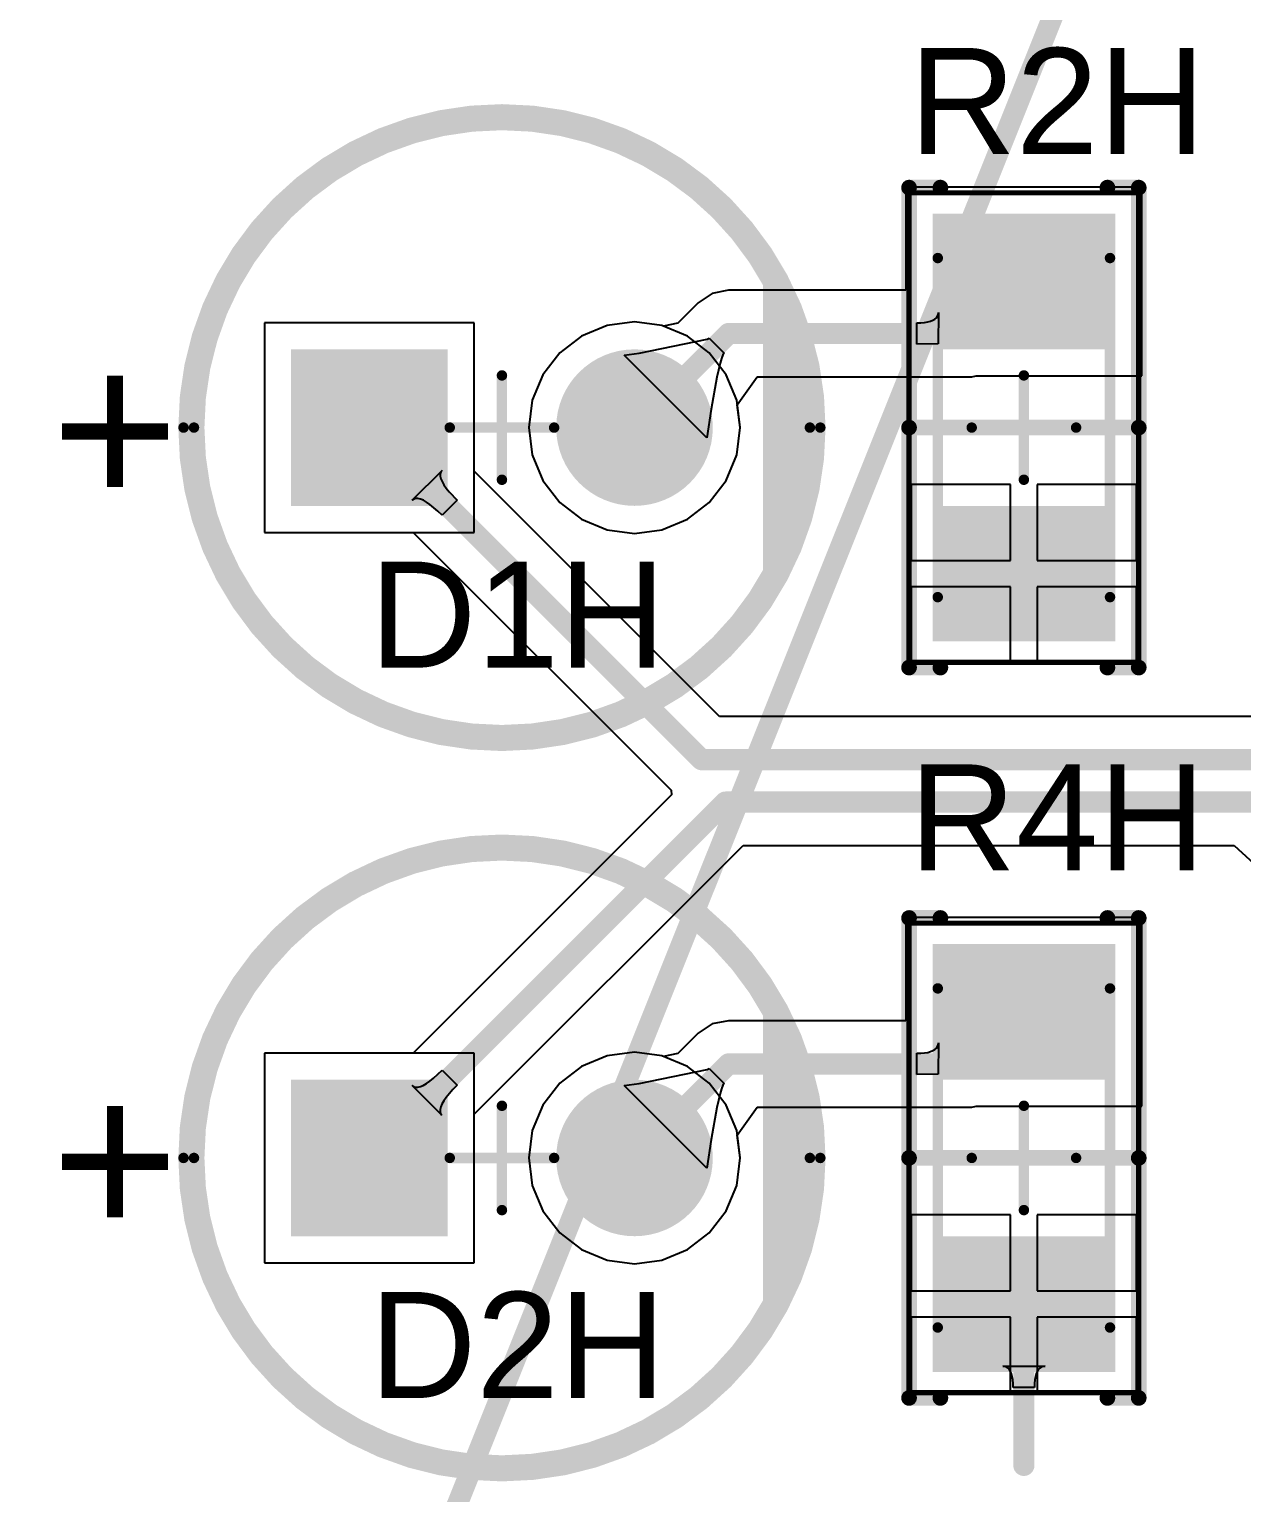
# Model space of a CAD drawing. Header units: inches. Extents: x -0.14 to 3.29, y -0.08 to 7.88.
# Drawn here: x 1.889 to 2.346, y 5.13 to 5.682 of the extents above; entities that cross this region are included whole.
import ezdxf

# ---------------------------------------------------------------- set-up
doc = ezdxf.new("R2010")
doc.units = ezdxf.units.IN
doc.header["$MEASUREMENT"] = 0
for name, color, linetype in [('Bottom Layer', 5, 'Continuous'), ('Bottom Solder', 6, 'Continuous'), ('Multi-Layer', 9, 'Continuous'), ('Pad Holes', 156, 'Continuous'), ('PCBD Notes', 76, 'Continuous'), ('Top 3D Body', 56, 'Continuous'), ('Top Courtyard', 56, 'Continuous'), ('Top Layer', 1, 'Continuous'), ('Top Overlay', 2, 'Continuous'), ('Top Paste', 8, 'Continuous'), ('Top Solder', 216, 'Continuous')]:
    doc.layers.add(name, color=color, linetype=linetype)
doc.styles.add('Arial', font='', dxfattribs={"height": 0.2})
doc.styles.get('Arial').set_extended_font_data('Arial')

# ---------------------------------------------------------------- blocks, each defined once
blk = doc.blocks.new('RES_1206_3216_349')
at = {"layer": 'Top Layer'}
for points in [[(-0.07874, -0.03248), (-0.07874, 0.03248), (-0.0315, 0.03248), (-0.0315, -0.03248)], [(0.0315, -0.03248), (0.0315, 0.03248), (0.07874, 0.03248), (0.07874, -0.03248)]]:
    blk.add_hatch(color=1, dxfattribs=at).paths.add_polyline_path(points)
at = {"layer": 'Top Paste'}
for points in [[(-0.07874, -0.03248), (-0.07874, 0.03248), (-0.0315, 0.03248), (-0.0315, -0.03248)], [(0.0315, -0.03248), (0.0315, 0.03248), (0.07874, 0.03248), (0.07874, -0.03248)]]:
    blk.add_hatch(color=8, dxfattribs=at).paths.add_polyline_path(points)
at = {"layer": 'Top Solder'}
for points in [[(-0.08071, -0.03445), (-0.08071, 0.03445), (-0.02953, 0.03445), (-0.02953, -0.03445)], [(0.02953, -0.03445), (0.02953, 0.03445), (0.08071, 0.03445), (0.08071, -0.03445)]]:
    blk.add_hatch(color=216, dxfattribs=at).paths.add_polyline_path(points)
at = {"layer": 'Top 3D Body'}
for points in [[(0.06398, 0.03248, 0.00394, 0.00394, 0), (-0.06398, 0.03248, 0.00394, 0.00394, 0)], [(-0.06398, -0.03248, 0.00394, 0.00394, 0), (-0.06398, 0.03248, 0.00394, 0.00394, 0)], [(0.06398, -0.03248, 0.00394, 0.00394, 0), (0.06398, 0.03248, 0.00394, 0.00394, 0)], [(0.06398, -0.03248, 0.00394, 0.00394, 0), (-0.06398, -0.03248, 0.00394, 0.00394, 0)]]:
    blk.add_lwpolyline(points, format="xyseb", dxfattribs=at)
for points in [[(-0.06496, 0.03248, 0.00197, 0.00197, 1), (-0.06299, 0.03248, 0.00197, 0.00197, 1)], [(-0.06496, 0.03248, 0.00197, 0.00197, 1), (-0.06299, 0.03248, 0.00197, 0.00197, 1)], [(0.06299, 0.03248, 0.00197, 0.00197, 1), (0.06496, 0.03248, 0.00197, 0.00197, 1)], [(0.06299, 0.03248, 0.00197, 0.00197, 1), (0.06496, 0.03248, 0.00197, 0.00197, 1)], [(-0.06496, -0.03248, 0.00197, 0.00197, 1), (-0.06299, -0.03248, 0.00197, 0.00197, 1)], [(-0.06496, -0.03248, 0.00197, 0.00197, 1), (-0.06299, -0.03248, 0.00197, 0.00197, 1)], [(0.06299, -0.03248, 0.00197, 0.00197, 1), (0.06496, -0.03248, 0.00197, 0.00197, 1)], [(0.06299, -0.03248, 0.00197, 0.00197, 1), (0.06496, -0.03248, 0.00197, 0.00197, 1)]]:
    blk.add_lwpolyline(points, format="xyseb", close=True, dxfattribs=at)
at = {"layer": 'Top Courtyard'}
for points in [[(0.08858, 0.04331, 0.00197, 0.00197, 0), (-0.08858, 0.04331, 0.00197, 0.00197, 0)], [(-0.08858, -0.04331, 0.00197, 0.00197, 0), (-0.08858, 0.04331, 0.00197, 0.00197, 0)], [(0.08858, -0.04331, 0.00197, 0.00197, 0), (0.08858, 0.04331, 0.00197, 0.00197, 0)], [(0, -0.01968, 0.00394, 0.00394, 0), (0, 0.01969, 0.00394, 0.00394, 0)], [(0.01969, 0, 0.00394, 0.00394, 0), (-0.01968, 0, 0.00394, 0.00394, 0)], [(0.08858, -0.04331, 0.00197, 0.00197, 0), (-0.08858, -0.04331, 0.00197, 0.00197, 0)]]:
    blk.add_lwpolyline(points, format="xyseb", dxfattribs=at)
for points in [[(-0.08907, 0.04331, 0.000984, 0.000984, 1), (-0.08809, 0.04331, 0.000984, 0.000984, 1)], [(-0.08907, 0.04331, 0.000984, 0.000984, 1), (-0.08809, 0.04331, 0.000984, 0.000984, 1)], [(0.08809, 0.04331, 0.000984, 0.000984, 1), (0.08908, 0.04331, 0.000984, 0.000984, 1)], [(0.08809, 0.04331, 0.000984, 0.000984, 1), (0.08908, 0.04331, 0.000984, 0.000984, 1)], [(-0.00098, 0.01969, 0.00197, 0.00197, 1), (0.00098, 0.01969, 0.00197, 0.00197, 1)], [(-0.02067, 0, 0.00197, 0.00197, 1), (-0.0187, 0, 0.00197, 0.00197, 1)], [(0.0187, 0, 0.00197, 0.00197, 1), (0.02067, 0, 0.00197, 0.00197, 1)], [(-0.00098, -0.01968, 0.00197, 0.00197, 1), (0.00098, -0.01968, 0.00197, 0.00197, 1)], [(-0.08907, -0.04331, 0.000984, 0.000984, 1), (-0.08809, -0.04331, 0.000984, 0.000984, 1)], [(-0.08907, -0.04331, 0.000984, 0.000984, 1), (-0.08809, -0.04331, 0.000984, 0.000984, 1)], [(0.08809, -0.04331, 0.000984, 0.000984, 1), (0.08908, -0.04331, 0.000984, 0.000984, 1)], [(0.08809, -0.04331, 0.000984, 0.000984, 1), (0.08908, -0.04331, 0.000984, 0.000984, 1)]]:
    blk.add_lwpolyline(points, format="xyseb", close=True, dxfattribs=at)
at = {"layer": 'Top Overlay'}
for points in [[(0.09055, 0.04331, 0.00591, 0.00591, 0), (-0.09055, 0.04331, 0.00591, 0.00591, 0)], [(-0.09055, 0.0315, 0.00591, 0.00591, 0), (-0.09055, 0.04331, 0.00591, 0.00591, 0)], [(0, -0.04331, 0.00591, 0.00591, 0), (0, 0.04331, 0.00591, 0.00591, 0)], [(0.09055, 0.0315, 0.00591, 0.00591, 0), (0.09055, 0.04331, 0.00591, 0.00591, 0)], [(-0.09055, -0.04331, 0.00591, 0.00591, 0), (-0.09055, -0.03149, 0.00591, 0.00591, 0)], [(0.09055, -0.04331, 0.00591, 0.00591, 0), (0.09055, -0.03149, 0.00591, 0.00591, 0)], [(0.09055, -0.04331, 0.00591, 0.00591, 0), (-0.09055, -0.04331, 0.00591, 0.00591, 0)]]:
    blk.add_lwpolyline(points, format="xyseb", dxfattribs=at)
for points in [[(-0.09203, 0.04331, 0.00295, 0.00295, 1), (-0.08907, 0.04331, 0.00295, 0.00295, 1)], [(-0.09203, 0.04331, 0.00295, 0.00295, 1), (-0.08907, 0.04331, 0.00295, 0.00295, 1)], [(-0.00148, 0.04331, 0.00295, 0.00295, 1), (0.00148, 0.04331, 0.00295, 0.00295, 1)], [(0.08908, 0.04331, 0.00295, 0.00295, 1), (0.09203, 0.04331, 0.00295, 0.00295, 1)], [(0.08908, 0.04331, 0.00295, 0.00295, 1), (0.09203, 0.04331, 0.00295, 0.00295, 1)], [(-0.09203, 0.0315, 0.00295, 0.00295, 1), (-0.08907, 0.0315, 0.00295, 0.00295, 1)], [(0.08908, 0.0315, 0.00295, 0.00295, 1), (0.09203, 0.0315, 0.00295, 0.00295, 1)], [(-0.09203, -0.03149, 0.00295, 0.00295, 1), (-0.08907, -0.03149, 0.00295, 0.00295, 1)], [(0.08908, -0.03149, 0.00295, 0.00295, 1), (0.09203, -0.03149, 0.00295, 0.00295, 1)], [(-0.09203, -0.04331, 0.00295, 0.00295, 1), (-0.08907, -0.04331, 0.00295, 0.00295, 1)], [(-0.09203, -0.04331, 0.00295, 0.00295, 1), (-0.08907, -0.04331, 0.00295, 0.00295, 1)], [(-0.00148, -0.04331, 0.00295, 0.00295, 1), (0.00148, -0.04331, 0.00295, 0.00295, 1)], [(0.08908, -0.04331, 0.00295, 0.00295, 1), (0.09203, -0.04331, 0.00295, 0.00295, 1)], [(0.08908, -0.04331, 0.00295, 0.00295, 1), (0.09203, -0.04331, 0.00295, 0.00295, 1)]]:
    blk.add_lwpolyline(points, format="xyseb", close=True, dxfattribs=at)
blk = doc.blocks.new('RES_1206_3216_369')
at = {"layer": 'Top Layer'}
for points in [[(-0.07874, -0.03248), (-0.07874, 0.03248), (-0.0315, 0.03248), (-0.0315, -0.03248)], [(0.0315, -0.03248), (0.0315, 0.03248), (0.07874, 0.03248), (0.07874, -0.03248)]]:
    blk.add_hatch(color=1, dxfattribs=at).paths.add_polyline_path(points)
at = {"layer": 'Top Paste'}
for points in [[(-0.07874, -0.03248), (-0.07874, 0.03248), (-0.0315, 0.03248), (-0.0315, -0.03248)], [(0.0315, -0.03248), (0.0315, 0.03248), (0.07874, 0.03248), (0.07874, -0.03248)]]:
    blk.add_hatch(color=8, dxfattribs=at).paths.add_polyline_path(points)
at = {"layer": 'Top Solder'}
for points in [[(-0.08071, -0.03445), (-0.08071, 0.03445), (-0.02953, 0.03445), (-0.02953, -0.03445)], [(0.02953, -0.03445), (0.02953, 0.03445), (0.08071, 0.03445), (0.08071, -0.03445)]]:
    blk.add_hatch(color=216, dxfattribs=at).paths.add_polyline_path(points)
at = {"layer": 'Top 3D Body'}
for points in [[(0.06398, 0.03248, 0.00394, 0.00394, 0), (-0.06398, 0.03248, 0.00394, 0.00394, 0)], [(-0.06398, -0.03248, 0.00394, 0.00394, 0), (-0.06398, 0.03248, 0.00394, 0.00394, 0)], [(0.06398, -0.03248, 0.00394, 0.00394, 0), (0.06398, 0.03248, 0.00394, 0.00394, 0)], [(0.06398, -0.03248, 0.00394, 0.00394, 0), (-0.06398, -0.03248, 0.00394, 0.00394, 0)]]:
    blk.add_lwpolyline(points, format="xyseb", dxfattribs=at)
for points in [[(-0.06496, 0.03248, 0.00197, 0.00197, 1), (-0.06299, 0.03248, 0.00197, 0.00197, 1)], [(-0.06496, 0.03248, 0.00197, 0.00197, 1), (-0.06299, 0.03248, 0.00197, 0.00197, 1)], [(0.06299, 0.03248, 0.00197, 0.00197, 1), (0.06496, 0.03248, 0.00197, 0.00197, 1)], [(0.06299, 0.03248, 0.00197, 0.00197, 1), (0.06496, 0.03248, 0.00197, 0.00197, 1)], [(-0.06496, -0.03248, 0.00197, 0.00197, 1), (-0.06299, -0.03248, 0.00197, 0.00197, 1)], [(-0.06496, -0.03248, 0.00197, 0.00197, 1), (-0.06299, -0.03248, 0.00197, 0.00197, 1)], [(0.06299, -0.03248, 0.00197, 0.00197, 1), (0.06496, -0.03248, 0.00197, 0.00197, 1)], [(0.06299, -0.03248, 0.00197, 0.00197, 1), (0.06496, -0.03248, 0.00197, 0.00197, 1)]]:
    blk.add_lwpolyline(points, format="xyseb", close=True, dxfattribs=at)
at = {"layer": 'Top Courtyard'}
for points in [[(0.08858, 0.04331, 0.00197, 0.00197, 0), (-0.08858, 0.04331, 0.00197, 0.00197, 0)], [(-0.08858, -0.04331, 0.00197, 0.00197, 0), (-0.08858, 0.04331, 0.00197, 0.00197, 0)], [(0.08858, -0.04331, 0.00197, 0.00197, 0), (0.08858, 0.04331, 0.00197, 0.00197, 0)], [(0, -0.01968, 0.00394, 0.00394, 0), (0, 0.01969, 0.00394, 0.00394, 0)], [(0.01969, 0, 0.00394, 0.00394, 0), (-0.01968, 0, 0.00394, 0.00394, 0)], [(0.08858, -0.04331, 0.00197, 0.00197, 0), (-0.08858, -0.04331, 0.00197, 0.00197, 0)]]:
    blk.add_lwpolyline(points, format="xyseb", dxfattribs=at)
for points in [[(-0.08907, 0.04331, 0.000984, 0.000984, 1), (-0.08809, 0.04331, 0.000984, 0.000984, 1)], [(-0.08907, 0.04331, 0.000984, 0.000984, 1), (-0.08809, 0.04331, 0.000984, 0.000984, 1)], [(0.08809, 0.04331, 0.000984, 0.000984, 1), (0.08907, 0.04331, 0.000984, 0.000984, 1)], [(0.08809, 0.04331, 0.000984, 0.000984, 1), (0.08907, 0.04331, 0.000984, 0.000984, 1)], [(-0.00098, 0.01969, 0.00197, 0.00197, 1), (0.00098, 0.01969, 0.00197, 0.00197, 1)], [(-0.02067, 0, 0.00197, 0.00197, 1), (-0.0187, 0, 0.00197, 0.00197, 1)], [(0.0187, 0, 0.00197, 0.00197, 1), (0.02067, 0, 0.00197, 0.00197, 1)], [(-0.00098, -0.01968, 0.00197, 0.00197, 1), (0.00098, -0.01968, 0.00197, 0.00197, 1)], [(-0.08907, -0.04331, 0.000984, 0.000984, 1), (-0.08809, -0.04331, 0.000984, 0.000984, 1)], [(-0.08907, -0.04331, 0.000984, 0.000984, 1), (-0.08809, -0.04331, 0.000984, 0.000984, 1)], [(0.08809, -0.04331, 0.000984, 0.000984, 1), (0.08907, -0.04331, 0.000984, 0.000984, 1)], [(0.08809, -0.04331, 0.000984, 0.000984, 1), (0.08907, -0.04331, 0.000984, 0.000984, 1)]]:
    blk.add_lwpolyline(points, format="xyseb", close=True, dxfattribs=at)
at = {"layer": 'Top Overlay'}
for points in [[(0.09055, 0.04331, 0.00591, 0.00591, 0), (-0.09055, 0.04331, 0.00591, 0.00591, 0)], [(-0.09055, 0.0315, 0.00591, 0.00591, 0), (-0.09055, 0.04331, 0.00591, 0.00591, 0)], [(0, -0.04331, 0.00591, 0.00591, 0), (0, 0.04331, 0.00591, 0.00591, 0)], [(0.09055, 0.0315, 0.00591, 0.00591, 0), (0.09055, 0.04331, 0.00591, 0.00591, 0)], [(-0.09055, -0.04331, 0.00591, 0.00591, 0), (-0.09055, -0.03149, 0.00591, 0.00591, 0)], [(0.09055, -0.04331, 0.00591, 0.00591, 0), (0.09055, -0.03149, 0.00591, 0.00591, 0)], [(0.09055, -0.04331, 0.00591, 0.00591, 0), (-0.09055, -0.04331, 0.00591, 0.00591, 0)]]:
    blk.add_lwpolyline(points, format="xyseb", dxfattribs=at)
for points in [[(-0.09203, 0.04331, 0.00295, 0.00295, 1), (-0.08907, 0.04331, 0.00295, 0.00295, 1)], [(-0.09203, 0.04331, 0.00295, 0.00295, 1), (-0.08907, 0.04331, 0.00295, 0.00295, 1)], [(-0.00148, 0.04331, 0.00295, 0.00295, 1), (0.00148, 0.04331, 0.00295, 0.00295, 1)], [(0.08908, 0.04331, 0.00295, 0.00295, 1), (0.09203, 0.04331, 0.00295, 0.00295, 1)], [(0.08908, 0.04331, 0.00295, 0.00295, 1), (0.09203, 0.04331, 0.00295, 0.00295, 1)], [(-0.09203, 0.0315, 0.00295, 0.00295, 1), (-0.08907, 0.0315, 0.00295, 0.00295, 1)], [(0.08908, 0.0315, 0.00295, 0.00295, 1), (0.09203, 0.0315, 0.00295, 0.00295, 1)], [(-0.09203, -0.03149, 0.00295, 0.00295, 1), (-0.08907, -0.03149, 0.00295, 0.00295, 1)], [(0.08908, -0.03149, 0.00295, 0.00295, 1), (0.09203, -0.03149, 0.00295, 0.00295, 1)], [(-0.09203, -0.04331, 0.00295, 0.00295, 1), (-0.08907, -0.04331, 0.00295, 0.00295, 1)], [(-0.09203, -0.04331, 0.00295, 0.00295, 1), (-0.08907, -0.04331, 0.00295, 0.00295, 1)], [(-0.00148, -0.04331, 0.00295, 0.00295, 1), (0.00148, -0.04331, 0.00295, 0.00295, 1)], [(0.08908, -0.04331, 0.00295, 0.00295, 1), (0.09203, -0.04331, 0.00295, 0.00295, 1)], [(0.08908, -0.04331, 0.00295, 0.00295, 1), (0.09203, -0.04331, 0.00295, 0.00295, 1)]]:
    blk.add_lwpolyline(points, format="xyseb", close=True, dxfattribs=at)
blk = doc.blocks.new('ED49B4F6_595F_4D62_96BB_D7184CAA9B94_432')
at = {"layer": 'Bottom Layer'}
blk.add_hatch(color=5, dxfattribs=at).paths.add_polyline_path([(-0.02244, -0.02756), (-0.07756, -0.02756), (-0.07756, 0.02756), (-0.02244, 0.02756)])
h = blk.add_hatch(color=5, dxfattribs=at)
edge = h.paths.add_edge_path()
edge.add_arc((0.05, 0), 0.02756, 0, 360)
at = {"layer": 'Bottom Solder'}
blk.add_hatch(color=6, dxfattribs=at).paths.add_polyline_path([(-0.02047, -0.02953), (-0.07953, -0.02953), (-0.07953, 0.02953), (-0.02047, 0.02953)])
h = blk.add_hatch(color=6, dxfattribs=at)
edge = h.paths.add_edge_path()
edge.add_arc((0.05, 0), 0.02953, 0, 360)
at = {"layer": 'Multi-Layer'}
blk.add_hatch(color=9, dxfattribs=at).paths.add_polyline_path([(-0.02244, -0.02756), (-0.07756, -0.02756), (-0.07756, 0.02756), (-0.02244, 0.02756)])
h = blk.add_hatch(color=9, dxfattribs=at)
edge = h.paths.add_edge_path()
edge.add_arc((0.05, 0), 0.02756, 0, 360)
at = {"layer": 'Pad Holes'}
h = blk.add_hatch(color=7, dxfattribs=at)
edge = h.paths.add_edge_path()
edge.add_arc((-0.05, 0), 0.0175, 0, 360)
h = blk.add_hatch(color=7, dxfattribs=at)
edge = h.paths.add_edge_path()
edge.add_arc((0.05, 0), 0.0175, 0, 360)
at = {"layer": 'Top Layer'}
blk.add_hatch(color=1, dxfattribs=at).paths.add_polyline_path([(-0.02244, -0.02756), (-0.07756, -0.02756), (-0.07756, 0.02756), (-0.02244, 0.02756)])
h = blk.add_hatch(color=1, dxfattribs=at)
edge = h.paths.add_edge_path()
edge.add_arc((0.05, 0), 0.02756, 0, 360)
at = {"layer": 'Top Solder'}
blk.add_hatch(color=216, dxfattribs=at).paths.add_polyline_path([(-0.02047, -0.02953), (-0.07953, -0.02953), (-0.07953, 0.02953), (-0.02047, 0.02953)])
h = blk.add_hatch(color=216, dxfattribs=at)
edge = h.paths.add_edge_path()
edge.add_arc((0.05, 0), 0.02953, 0, 360)
at = {"layer": 'Top 3D Body'}
for points in [[(0.11614, 0, 0.00394, 0.00394, 1), (-0.11614, 0, 0.00394, 0.00394, 1)], [(-0.11713, 0, 0.00197, 0.00197, 1), (-0.11516, 0, 0.00197, 0.00197, 1)], [(0.11516, 0, 0.00197, 0.00197, 1), (0.11713, 0, 0.00197, 0.00197, 1)]]:
    blk.add_lwpolyline(points, format="xyseb", close=True, dxfattribs=at)
at = {"layer": 'Top Courtyard'}
for points in [[(0.12008, 0, 0.00394, 0.00394, 1), (-0.12008, 0, 0.00394, 0.00394, 1)], [(-0.00098, 0.01968, 0.00197, 0.00197, 1), (0.00099, 0.01968, 0.00197, 0.00197, 1)], [(-0.12106, 0, 0.00197, 0.00197, 1), (-0.11909, 0, 0.00197, 0.00197, 1)], [(-0.02067, 0, 0.00197, 0.00197, 1), (-0.0187, 0, 0.00197, 0.00197, 1)], [(0.0187, 0, 0.00197, 0.00197, 1), (0.02067, 0, 0.00197, 0.00197, 1)], [(0.11909, 0, 0.00197, 0.00197, 1), (0.12106, 0, 0.00197, 0.00197, 1)], [(-0.00098, -0.01969, 0.00197, 0.00197, 1), (0.00099, -0.01969, 0.00197, 0.00197, 1)]]:
    blk.add_lwpolyline(points, format="xyseb", close=True, dxfattribs=at)
for points in [[(0, -0.01969, 0.00394, 0.00394, 0), (0, 0.01968, 0.00394, 0.00394, 0)], [(-0.01968, 0, 0.00394, 0.00394, 0), (0.01969, 0, 0.00394, 0.00394, 0)]]:
    blk.add_lwpolyline(points, format="xyseb", dxfattribs=at)
at = {"layer": 'Top Overlay'}
for points in [[(0.11614, 0, 0.00787, 0.00787, 1), (-0.11614, 0, 0.00787, 0.00787, 1)], [(0.1004, 0.05512, 0.00394, 0.00394, 1), (0.10433, 0.05512, 0.00394, 0.00394, 1)], [(0.10433, 0.03937, 0.00394, 0.00394, 1), (0.10827, 0.03937, 0.00394, 0.00394, 1)], [(0.10827, 0.02362, 0.00394, 0.00394, 1), (0.11221, 0.02362, 0.00394, 0.00394, 1)], [(-0.11811, 0, 0.00394, 0.00394, 1), (-0.11417, 0, 0.00394, 0.00394, 1)], [(0.11417, 0, 0.00394, 0.00394, 1), (0.11811, 0, 0.00394, 0.00394, 1)], [(0.10827, -0.02756, 0.00394, 0.00394, 1), (0.11221, -0.02756, 0.00394, 0.00394, 1)], [(0.1004, -0.03937, 0.00394, 0.00394, 1), (0.10433, -0.03937, 0.00394, 0.00394, 1)], [(0.1004, -0.03937, 0.00394, 0.00394, 1), (0.10433, -0.03937, 0.00394, 0.00394, 1)], [(0.10433, -0.03937, 0.00394, 0.00394, 1), (0.10827, -0.03937, 0.00394, 0.00394, 1)], [(0.1004, -0.05512, 0.00394, 0.00394, 1), (0.10433, -0.05512, 0.00394, 0.00394, 1)]]:
    blk.add_lwpolyline(points, format="xyseb", close=True, dxfattribs=at)
for points in [[(0.10236, -0.03937, 0.00787, 0.00787, 0), (0.10236, 0.05512, 0.00787, 0.00787, 0)], [(0.1063, -0.03937, 0.00787, 0.00787, 0), (0.1063, 0.03937, 0.00787, 0.00787, 0)], [(0.11024, -0.02756, 0.00787, 0.00787, 0), (0.11024, 0.02362, 0.00787, 0.00787, 0)], [(0.10236, -0.05512, 0.00787, 0.00787, 0), (0.10236, -0.03937, 0.00787, 0.00787, 0)]]:
    blk.add_lwpolyline(points, format="xyseb", dxfattribs=at)
at = {"layer": 'Top Overlay', "style": 'Arial'}
blk.add_text('+', height=0.05906, dxfattribs=at).set_placement((-0.17, -0.03))
blk = doc.blocks.new('ED49B4F6_595F_4D62_96BB_D7184CAA9B94_442')
at = {"layer": 'Bottom Layer'}
blk.add_hatch(color=5, dxfattribs=at).paths.add_polyline_path([(-0.02244, -0.02756), (-0.07756, -0.02756), (-0.07756, 0.02756), (-0.02244, 0.02756)])
h = blk.add_hatch(color=5, dxfattribs=at)
edge = h.paths.add_edge_path()
edge.add_arc((0.05, 0), 0.02756, 0, 360)
at = {"layer": 'Bottom Solder'}
blk.add_hatch(color=6, dxfattribs=at).paths.add_polyline_path([(-0.02047, -0.02953), (-0.07953, -0.02953), (-0.07953, 0.02953), (-0.02047, 0.02953)])
h = blk.add_hatch(color=6, dxfattribs=at)
edge = h.paths.add_edge_path()
edge.add_arc((0.05, 0), 0.02953, 0, 360)
at = {"layer": 'Multi-Layer'}
blk.add_hatch(color=9, dxfattribs=at).paths.add_polyline_path([(-0.02244, -0.02756), (-0.07756, -0.02756), (-0.07756, 0.02756), (-0.02244, 0.02756)])
h = blk.add_hatch(color=9, dxfattribs=at)
edge = h.paths.add_edge_path()
edge.add_arc((0.05, 0), 0.02756, 0, 360)
at = {"layer": 'Pad Holes'}
h = blk.add_hatch(color=7, dxfattribs=at)
edge = h.paths.add_edge_path()
edge.add_arc((-0.05, 0), 0.0175, 0, 360)
h = blk.add_hatch(color=7, dxfattribs=at)
edge = h.paths.add_edge_path()
edge.add_arc((0.05, 0), 0.0175, 0, 360)
at = {"layer": 'Top Layer'}
blk.add_hatch(color=1, dxfattribs=at).paths.add_polyline_path([(-0.02244, -0.02756), (-0.07756, -0.02756), (-0.07756, 0.02756), (-0.02244, 0.02756)])
h = blk.add_hatch(color=1, dxfattribs=at)
edge = h.paths.add_edge_path()
edge.add_arc((0.05, 0), 0.02756, 0, 360)
at = {"layer": 'Top Solder'}
blk.add_hatch(color=216, dxfattribs=at).paths.add_polyline_path([(-0.02047, -0.02953), (-0.07953, -0.02953), (-0.07953, 0.02953), (-0.02047, 0.02953)])
h = blk.add_hatch(color=216, dxfattribs=at)
edge = h.paths.add_edge_path()
edge.add_arc((0.05, 0), 0.02953, 0, 360)
at = {"layer": 'Top 3D Body'}
for points in [[(0.11614, 0, 0.00394, 0.00394, 1), (-0.11614, 0, 0.00394, 0.00394, 1)], [(-0.11713, 0, 0.00197, 0.00197, 1), (-0.11516, 0, 0.00197, 0.00197, 1)], [(0.11516, 0, 0.00197, 0.00197, 1), (0.11713, 0, 0.00197, 0.00197, 1)]]:
    blk.add_lwpolyline(points, format="xyseb", close=True, dxfattribs=at)
at = {"layer": 'Top Courtyard'}
for points in [[(0.12008, 0, 0.00394, 0.00394, 1), (-0.12008, 0, 0.00394, 0.00394, 1)], [(-0.00098, 0.01968, 0.00197, 0.00197, 1), (0.00099, 0.01968, 0.00197, 0.00197, 1)], [(-0.12106, 0, 0.00197, 0.00197, 1), (-0.11909, 0, 0.00197, 0.00197, 1)], [(-0.02067, 0, 0.00197, 0.00197, 1), (-0.0187, 0, 0.00197, 0.00197, 1)], [(0.0187, 0, 0.00197, 0.00197, 1), (0.02067, 0, 0.00197, 0.00197, 1)], [(0.11909, 0, 0.00197, 0.00197, 1), (0.12106, 0, 0.00197, 0.00197, 1)], [(-0.00098, -0.01969, 0.00197, 0.00197, 1), (0.00099, -0.01969, 0.00197, 0.00197, 1)]]:
    blk.add_lwpolyline(points, format="xyseb", close=True, dxfattribs=at)
for points in [[(0, -0.01969, 0.00394, 0.00394, 0), (0, 0.01968, 0.00394, 0.00394, 0)], [(-0.01968, 0, 0.00394, 0.00394, 0), (0.01969, 0, 0.00394, 0.00394, 0)]]:
    blk.add_lwpolyline(points, format="xyseb", dxfattribs=at)
at = {"layer": 'Top Overlay'}
for points in [[(0.11614, 0, 0.00787, 0.00787, 1), (-0.11614, 0, 0.00787, 0.00787, 1)], [(0.1004, 0.05512, 0.00394, 0.00394, 1), (0.10433, 0.05512, 0.00394, 0.00394, 1)], [(0.10433, 0.03937, 0.00394, 0.00394, 1), (0.10827, 0.03937, 0.00394, 0.00394, 1)], [(0.10827, 0.02362, 0.00394, 0.00394, 1), (0.11221, 0.02362, 0.00394, 0.00394, 1)], [(-0.11811, 0, 0.00394, 0.00394, 1), (-0.11417, 0, 0.00394, 0.00394, 1)], [(0.11417, 0, 0.00394, 0.00394, 1), (0.11811, 0, 0.00394, 0.00394, 1)], [(0.10827, -0.02756, 0.00394, 0.00394, 1), (0.11221, -0.02756, 0.00394, 0.00394, 1)], [(0.1004, -0.03937, 0.00394, 0.00394, 1), (0.10433, -0.03937, 0.00394, 0.00394, 1)], [(0.1004, -0.03937, 0.00394, 0.00394, 1), (0.10433, -0.03937, 0.00394, 0.00394, 1)], [(0.10433, -0.03937, 0.00394, 0.00394, 1), (0.10827, -0.03937, 0.00394, 0.00394, 1)], [(0.1004, -0.05512, 0.00394, 0.00394, 1), (0.10433, -0.05512, 0.00394, 0.00394, 1)]]:
    blk.add_lwpolyline(points, format="xyseb", close=True, dxfattribs=at)
for points in [[(0.10236, -0.03937, 0.00787, 0.00787, 0), (0.10236, 0.05512, 0.00787, 0.00787, 0)], [(0.1063, -0.03937, 0.00787, 0.00787, 0), (0.1063, 0.03937, 0.00787, 0.00787, 0)], [(0.11024, -0.02756, 0.00787, 0.00787, 0), (0.11024, 0.02362, 0.00787, 0.00787, 0)], [(0.10236, -0.05512, 0.00787, 0.00787, 0), (0.10236, -0.03937, 0.00787, 0.00787, 0)]]:
    blk.add_lwpolyline(points, format="xyseb", dxfattribs=at)
at = {"layer": 'Top Overlay', "style": 'Arial'}
blk.add_text('+', height=0.05906, dxfattribs=at).set_placement((-0.17, -0.03))

msp = doc.modelspace()

# ---------------------------------------------------------------- linework, layer by layer
at = {"layer": 'Bottom Layer'}
for p, q in [((2.05649, 5.57106), (1.97737, 5.57106)), ((1.97737, 5.57106), (1.97737, 5.49194)), ((2.05649, 5.49194), (2.05649, 5.57106)), ((2.1066, 5.57004), (2.09698, 5.56605)), ((2.11693, 5.5714), (2.1066, 5.57004)), ((2.12726, 5.57004), (2.11693, 5.5714)), ((2.13688, 5.56605), (2.12726, 5.57004)), ((2.09698, 5.56605), (2.08872, 5.55971)), ((2.14514, 5.55971), (2.13688, 5.56605)), ((2.08872, 5.55971), (2.08238, 5.55145)), ((2.15148, 5.55145), (2.14514, 5.55971)), ((2.08238, 5.55145), (2.07839, 5.54182)), ((2.15547, 5.54182), (2.15148, 5.55145)), ((2.07839, 5.54182), (2.07703, 5.5315)), ((2.15683, 5.5315), (2.15547, 5.54182)), ((2.07703, 5.5315), (2.07839, 5.52117)), ((2.15547, 5.52117), (2.15683, 5.5315)), ((2.07839, 5.52117), (2.08238, 5.51155)), ((2.15148, 5.51155), (2.15547, 5.52117)), ((2.08238, 5.51155), (2.08872, 5.50328)), ((2.14514, 5.50328), (2.15148, 5.51155)), ((2.08872, 5.50328), (2.09698, 5.49694)), ((2.13688, 5.49694), (2.14514, 5.50328)), ((2.09698, 5.49694), (2.1066, 5.49296)), ((2.12726, 5.49296), (2.13688, 5.49694)), ((1.97737, 5.49194), (2.05649, 5.49194)), ((2.1066, 5.49296), (2.11693, 5.4916)), ((2.11693, 5.4916), (2.12726, 5.49296)), ((2.11693, 5.29581), (2.1066, 5.29445)), ((2.12726, 5.29445), (2.11693, 5.29581)), ((2.05649, 5.29547), (1.97737, 5.29547)), ((1.97737, 5.29547), (1.97737, 5.21635)), ((2.05649, 5.21635), (2.05649, 5.29547)), ((2.09698, 5.29046), (2.08872, 5.28412)), ((2.1066, 5.29445), (2.09698, 5.29046)), ((2.13688, 5.29046), (2.12726, 5.29445)), ((2.14514, 5.28412), (2.13688, 5.29046)), ((2.08872, 5.28412), (2.08238, 5.27586)), ((2.15148, 5.27586), (2.14514, 5.28412)), ((2.08238, 5.27586), (2.07839, 5.26623)), ((2.15547, 5.26623), (2.15148, 5.27586)), ((2.07839, 5.26623), (2.07703, 5.25591)), ((2.15683, 5.25591), (2.15547, 5.26623)), ((2.07703, 5.25591), (2.07839, 5.24558)), ((2.15547, 5.24558), (2.15683, 5.25591)), ((2.07839, 5.24558), (2.08238, 5.23596)), ((2.15148, 5.23596), (2.15547, 5.24558)), ((2.08238, 5.23596), (2.08872, 5.22769)), ((2.14514, 5.22769), (2.15148, 5.23596)), ((2.08872, 5.22769), (2.09698, 5.22135)), ((2.13688, 5.22135), (2.14514, 5.22769)), ((2.09698, 5.22135), (2.1066, 5.21737)), ((2.12726, 5.21737), (2.13688, 5.22135)), ((1.97737, 5.21635), (2.05649, 5.21635)), ((2.1066, 5.21737), (2.11693, 5.21601)), ((2.11693, 5.21601), (2.12726, 5.21737))]:
    msp.add_line(p, q, dxfattribs=at)
at = {"layer": 'PCBD Notes'}
msp.add_lwpolyline([(0, 0, 0.00787, 0.00787, 0), (3.14961, 7.87402, 0.00787, 0.00787, 0)], format="xyseb", dxfattribs=at)
at = {"layer": 'Top Layer'}
for p, q in [((2.30826, 5.62224), (2.2193, 5.62224)), ((2.2193, 5.62224), (2.2193, 5.58331)), ((2.30826, 5.55099), (2.30826, 5.62224)), ((2.15243, 5.58331), (2.14618, 5.58206)), ((2.2193, 5.58331), (2.15243, 5.58331)), ((2.14089, 5.57853), (2.13325, 5.57089)), ((2.14618, 5.58206), (2.14089, 5.57853)), ((2.2286, 5.57163), (2.22949, 5.57199)), ((2.22949, 5.57199), (2.23022, 5.57243)), ((2.23022, 5.57243), (2.23079, 5.57295)), ((2.23079, 5.57295), (2.2312, 5.57355)), ((2.2312, 5.57355), (2.23145, 5.57423)), ((2.23154, 5.57499), (2.23142, 5.56311)), ((2.23145, 5.57423), (2.23154, 5.57499)), ((2.05649, 5.57106), (1.97737, 5.57106)), ((1.97737, 5.57106), (1.97737, 5.49194)), ((2.05649, 5.51501), (2.05649, 5.57106)), ((2.1066, 5.57004), (2.09698, 5.56605)), ((2.11693, 5.5714), (2.1066, 5.57004)), ((2.12726, 5.57004), (2.11693, 5.5714)), ((2.12785, 5.56979), (2.12726, 5.57004)), ((2.13325, 5.57089), (2.12785, 5.56979)), ((2.22342, 5.57099), (2.22496, 5.57103)), ((2.22342, 5.56299), (2.22342, 5.57099)), ((2.22496, 5.57103), (2.22633, 5.57115)), ((2.22633, 5.57115), (2.22754, 5.57135)), ((2.22754, 5.57135), (2.2286, 5.57163)), ((2.09698, 5.56605), (2.08872, 5.55971)), ((2.11872, 5.55961), (2.14434, 5.56482)), ((2.14434, 5.56482), (2.14507, 5.5653)), ((2.14507, 5.5653), (2.15073, 5.55964)), ((2.23142, 5.56311), (2.22342, 5.56299)), ((2.08872, 5.55971), (2.08238, 5.55145)), ((2.11305, 5.55878), (2.11872, 5.55961)), ((2.14421, 5.52762), (2.11305, 5.55878)), ((2.14918, 5.5558), (2.14796, 5.55049)), ((2.14974, 5.55763), (2.14918, 5.5558)), ((2.15025, 5.55891), (2.14974, 5.55763)), ((2.15073, 5.55964), (2.15025, 5.55891)), ((2.08238, 5.55145), (2.07839, 5.54182)), ((2.14796, 5.55049), (2.14583, 5.53841)), ((2.15569, 5.54012), (2.16316, 5.55068)), ((2.16316, 5.55068), (2.24416, 5.55068)), ((2.24416, 5.55068), (2.24573, 5.55099)), ((2.24573, 5.55099), (2.30826, 5.55099)), ((2.07839, 5.54182), (2.07703, 5.5315)), ((2.15683, 5.5315), (2.15569, 5.54012)), ((2.14583, 5.53841), (2.14421, 5.52762)), ((2.07703, 5.5315), (2.07839, 5.52117)), ((2.15547, 5.52117), (2.15683, 5.5315)), ((2.07839, 5.52117), (2.08238, 5.51155)), ((2.15148, 5.51155), (2.15547, 5.52117)), ((2.03306, 5.50406), (2.04437, 5.51537)), ((2.04392, 5.51475), (2.04369, 5.51401)), ((2.04369, 5.51401), (2.04369, 5.51316)), ((2.04369, 5.51316), (2.04392, 5.5122)), ((2.04437, 5.51537), (2.04392, 5.51475)), ((2.04392, 5.5122), (2.04437, 5.51113)), ((2.04437, 5.51113), (2.04505, 5.50994)), ((2.149, 5.4225), (2.05649, 5.51501)), ((2.08238, 5.51155), (2.08872, 5.50328)), ((2.14514, 5.50328), (2.15148, 5.51155)), ((2.04505, 5.50994), (2.04595, 5.50864)), ((2.04595, 5.50864), (2.04708, 5.50722)), ((2.04708, 5.50722), (2.05003, 5.50406)), ((2.25878, 5.51), (2.2213, 5.51)), ((2.2213, 5.51), (2.2213, 5.48138)), ((2.25878, 5.48138), (2.25878, 5.51)), ((2.30626, 5.51), (2.26878, 5.51)), ((2.26878, 5.51), (2.26878, 5.48138)), ((2.30626, 5.48138), (2.30626, 5.51)), ((2.03368, 5.50451), (2.03306, 5.50406)), ((2.03441, 5.50474), (2.03368, 5.50451)), ((2.03526, 5.50474), (2.03441, 5.50474)), ((2.03622, 5.50451), (2.03526, 5.50474)), ((2.0373, 5.50406), (2.03622, 5.50451)), ((2.03849, 5.50338), (2.0373, 5.50406)), ((2.03979, 5.50247), (2.03849, 5.50338)), ((2.04273, 5.49998), (2.03979, 5.50247)), ((2.05003, 5.50406), (2.04437, 5.4984)), ((2.08872, 5.50328), (2.09698, 5.49694)), ((2.13688, 5.49694), (2.14514, 5.50328)), ((2.04437, 5.4984), (2.04273, 5.49998)), ((2.09698, 5.49694), (2.1066, 5.49296)), ((2.12726, 5.49296), (2.13688, 5.49694)), ((1.97737, 5.49194), (2.03342, 5.49194)), ((2.03342, 5.49194), (2.1307, 5.39465)), ((2.1066, 5.49296), (2.11693, 5.4916)), ((2.11693, 5.4916), (2.12726, 5.49296)), ((2.2213, 5.48138), (2.25878, 5.48138)), ((2.26878, 5.48138), (2.30626, 5.48138)), ((2.25878, 5.47138), (2.2213, 5.47138)), ((2.2213, 5.47138), (2.2213, 5.44276)), ((2.25878, 5.44276), (2.25878, 5.47138)), ((2.30626, 5.47138), (2.26878, 5.47138)), ((2.26878, 5.47138), (2.26878, 5.44276)), ((2.30626, 5.44276), (2.30626, 5.47138)), ((2.2213, 5.44276), (2.25878, 5.44276)), ((2.26878, 5.44276), (2.30626, 5.44276)), ((2.49121, 5.4225), (2.149, 5.4225)), ((2.13087, 5.39292), (2.03342, 5.29547)), ((2.1307, 5.39465), (2.13087, 5.39292)), ((2.05649, 5.27239), (2.15797, 5.37387)), ((2.15797, 5.37387), (2.34311, 5.37387)), ((2.34311, 5.37387), (2.35345, 5.36441)), ((2.30826, 5.34665), (2.2193, 5.34665)), ((2.2193, 5.34665), (2.2193, 5.30771)), ((2.30826, 5.2754), (2.30826, 5.34665)), ((2.15243, 5.30771), (2.14618, 5.30647)), ((2.2193, 5.30771), (2.15243, 5.30771)), ((2.14089, 5.30294), (2.13325, 5.2953)), ((2.14618, 5.30647), (2.14089, 5.30294)), ((2.11693, 5.29581), (2.1066, 5.29445)), ((2.12726, 5.29445), (2.11693, 5.29581)), ((2.22633, 5.29556), (2.22754, 5.29576)), ((2.22754, 5.29576), (2.2286, 5.29604)), ((2.2286, 5.29604), (2.22949, 5.2964)), ((2.22949, 5.2964), (2.23022, 5.29684)), ((2.23022, 5.29684), (2.23079, 5.29736)), ((2.23079, 5.29736), (2.2312, 5.29796)), ((2.2312, 5.29796), (2.23145, 5.29864)), ((2.23154, 5.2994), (2.23142, 5.28752)), ((2.23145, 5.29864), (2.23154, 5.2994)), ((2.03342, 5.29547), (1.97737, 5.29547)), ((1.97737, 5.29547), (1.97737, 5.21635)), ((2.09698, 5.29046), (2.08872, 5.28412)), ((2.1066, 5.29445), (2.09698, 5.29046)), ((2.12786, 5.2942), (2.12726, 5.29445)), ((2.13325, 5.2953), (2.12786, 5.2942)), ((2.22342, 5.2954), (2.22496, 5.29544)), ((2.22342, 5.2874), (2.22342, 5.2954)), ((2.22496, 5.29544), (2.22633, 5.29556)), ((2.03846, 5.28398), (2.03976, 5.28489)), ((2.03976, 5.28489), (2.04118, 5.28604)), ((2.04118, 5.28604), (2.04437, 5.289)), ((2.04437, 5.289), (2.05003, 5.28335)), ((2.11872, 5.28402), (2.14434, 5.28923)), ((2.14434, 5.28923), (2.14508, 5.28971)), ((2.14508, 5.28971), (2.15073, 5.28405)), ((2.23142, 5.28752), (2.22342, 5.2874)), ((2.04425, 5.27203), (2.03306, 5.28323)), ((2.03306, 5.28323), (2.03367, 5.28278)), ((2.03367, 5.28278), (2.03439, 5.28257)), ((2.03439, 5.28257), (2.03524, 5.28258)), ((2.03524, 5.28258), (2.03619, 5.28282)), ((2.03619, 5.28282), (2.03727, 5.28329)), ((2.03727, 5.28329), (2.03846, 5.28398)), ((2.04843, 5.28169), (2.04592, 5.27874)), ((2.05003, 5.28335), (2.04843, 5.28169)), ((2.08872, 5.28412), (2.08238, 5.27586)), ((2.11305, 5.28319), (2.11872, 5.28402)), ((2.14421, 5.25202), (2.11305, 5.28319)), ((2.14918, 5.28021), (2.14796, 5.2749)), ((2.14974, 5.28204), (2.14918, 5.28021)), ((2.15026, 5.28332), (2.14974, 5.28204)), ((2.15073, 5.28405), (2.15026, 5.28332)), ((2.04361, 5.27421), (2.04359, 5.27337)), ((2.04384, 5.27517), (2.04361, 5.27421)), ((2.04431, 5.27624), (2.04384, 5.27517)), ((2.045, 5.27743), (2.04431, 5.27624)), ((2.04592, 5.27874), (2.045, 5.27743)), ((2.08238, 5.27586), (2.07839, 5.26623)), ((2.14796, 5.2749), (2.14583, 5.26282)), ((2.15569, 5.26453), (2.16316, 5.27509)), ((2.16316, 5.27509), (2.24416, 5.27509)), ((2.24416, 5.27509), (2.24574, 5.2754)), ((2.24574, 5.2754), (2.30826, 5.2754)), ((2.04359, 5.27337), (2.04381, 5.27264)), ((2.04381, 5.27264), (2.04425, 5.27203)), ((2.05649, 5.21635), (2.05649, 5.27239)), ((2.07839, 5.26623), (2.07703, 5.25591)), ((2.14583, 5.26282), (2.14421, 5.25202)), ((2.15683, 5.25591), (2.15569, 5.26453)), ((2.07703, 5.25591), (2.07839, 5.24558)), ((2.15547, 5.24558), (2.15683, 5.25591)), ((2.07839, 5.24558), (2.08238, 5.23596)), ((2.15148, 5.23596), (2.15547, 5.24558)), ((2.08238, 5.23596), (2.08872, 5.22769)), ((2.14514, 5.22769), (2.15148, 5.23596)), ((2.25878, 5.23441), (2.2213, 5.23441)), ((2.2213, 5.23441), (2.2213, 5.20579)), ((2.25878, 5.20579), (2.25878, 5.23441)), ((2.30626, 5.23441), (2.26878, 5.23441)), ((2.26878, 5.23441), (2.26878, 5.20579)), ((2.30626, 5.20579), (2.30626, 5.23441)), ((2.08872, 5.22769), (2.09698, 5.22135)), ((2.13688, 5.22135), (2.14514, 5.22769)), ((2.09698, 5.22135), (2.1066, 5.21737)), ((2.12726, 5.21737), (2.13688, 5.22135)), ((1.97737, 5.21635), (2.05649, 5.21635)), ((2.1066, 5.21737), (2.11693, 5.21601)), ((2.11693, 5.21601), (2.12726, 5.21737)), ((2.2213, 5.20579), (2.25878, 5.20579)), ((2.26878, 5.20579), (2.30626, 5.20579)), ((2.25878, 5.19579), (2.2213, 5.19579)), ((2.2213, 5.19579), (2.2213, 5.16717)), ((2.25878, 5.16717), (2.25878, 5.19579)), ((2.30626, 5.19579), (2.26878, 5.19579)), ((2.26878, 5.19579), (2.26878, 5.16717)), ((2.30626, 5.16717), (2.30626, 5.19579)), ((2.25654, 5.17721), (2.25578, 5.17729)), ((2.25578, 5.17729), (2.27178, 5.17729)), ((2.25722, 5.17697), (2.25654, 5.17721)), ((2.25782, 5.17657), (2.25722, 5.17697)), ((2.25834, 5.17601), (2.25782, 5.17657)), ((2.25878, 5.17529), (2.25834, 5.17601)), ((2.25914, 5.17441), (2.25878, 5.17529)), ((2.25942, 5.17337), (2.25914, 5.17441)), ((2.26842, 5.17441), (2.26814, 5.17337)), ((2.26878, 5.17529), (2.26842, 5.17441)), ((2.26922, 5.17601), (2.26878, 5.17529)), ((2.26974, 5.17657), (2.26922, 5.17601)), ((2.27034, 5.17697), (2.26974, 5.17657)), ((2.27102, 5.17721), (2.27034, 5.17697)), ((2.27178, 5.17729), (2.27102, 5.17721)), ((2.25962, 5.17217), (2.25942, 5.17337)), ((2.25974, 5.17081), (2.25962, 5.17217)), ((2.25978, 5.16929), (2.25974, 5.17081)), ((2.26778, 5.16929), (2.25978, 5.16929)), ((2.26782, 5.17081), (2.26778, 5.16929)), ((2.26794, 5.17217), (2.26782, 5.17081)), ((2.26814, 5.17337), (2.26794, 5.17217)), ((2.2213, 5.16717), (2.25878, 5.16717)), ((2.26878, 5.16717), (2.30626, 5.16717))]:
    msp.add_line(p, q, dxfattribs=at)
for points in [[(2.24416, 5.56699, 0.008, 0.008, 0), (2.26378, 5.58661, 0.008, 0.008, 0)], [(2.11693, 5.5315, 0.008, 0.008, 0), (2.15243, 5.56699, 0.008, 0.008, 0)], [(2.15243, 5.56699, 0.008, 0.008, 0), (2.24416, 5.56699, 0.008, 0.008, 0)], [(2.01693, 5.5315, 0.008, 0.008, 0), (2.14224, 5.40619, 0.008, 0.008, 0)], [(2.14224, 5.40619, 0.008, 0.008, 0), (2.49121, 5.40619, 0.008, 0.008, 0)], [(2.01693, 5.25591, 0.008, 0.008, 0), (2.15121, 5.39019, 0.008, 0.008, 0)], [(2.15121, 5.39019, 0.008, 0.008, 0), (2.41792, 5.39019, 0.008, 0.008, 0)], [(2.24416, 5.2914, 0.008, 0.008, 0), (2.26378, 5.31102, 0.008, 0.008, 0)], [(2.11693, 5.2559, 0.008, 0.008, 0), (2.15243, 5.2914, 0.008, 0.008, 0)], [(2.15243, 5.2914, 0.008, 0.008, 0), (2.24416, 5.2914, 0.008, 0.008, 0)], [(2.01693, 5.2559, 0.008, 0.008, 0), (2.01693, 5.25591, 0.008, 0.008, 0)], [(2.26378, 5.13992, 0.008, 0.008, 0), (2.26378, 5.20079, 0.008, 0.008, 0)]]:
    msp.add_lwpolyline(points, format="xyseb", dxfattribs=at)
for points in [[(2.26178, 5.58661, 0.004, 0.004, 1), (2.26578, 5.58661, 0.004, 0.004, 1)], [(2.15043, 5.56699, 0.004, 0.004, 1), (2.15443, 5.56699, 0.004, 0.004, 1)], [(2.15043, 5.56699, 0.004, 0.004, 1), (2.15443, 5.56699, 0.004, 0.004, 1)], [(2.24216, 5.56699, 0.004, 0.004, 1), (2.24616, 5.56699, 0.004, 0.004, 1)], [(2.24216, 5.56699, 0.004, 0.004, 1), (2.24616, 5.56699, 0.004, 0.004, 1)], [(2.01493, 5.5315, 0.004, 0.004, 1), (2.01893, 5.5315, 0.004, 0.004, 1)], [(2.11493, 5.5315, 0.004, 0.004, 1), (2.11893, 5.5315, 0.004, 0.004, 1)], [(2.14024, 5.40619, 0.004, 0.004, 1), (2.14424, 5.40619, 0.004, 0.004, 1)], [(2.14024, 5.40619, 0.004, 0.004, 1), (2.14424, 5.40619, 0.004, 0.004, 1)], [(2.14921, 5.39019, 0.004, 0.004, 1), (2.15321, 5.39019, 0.004, 0.004, 1)], [(2.14921, 5.39019, 0.004, 0.004, 1), (2.15321, 5.39019, 0.004, 0.004, 1)], [(2.26178, 5.31102, 0.004, 0.004, 1), (2.26578, 5.31102, 0.004, 0.004, 1)], [(2.15043, 5.2914, 0.004, 0.004, 1), (2.15443, 5.2914, 0.004, 0.004, 1)], [(2.15043, 5.2914, 0.004, 0.004, 1), (2.15443, 5.2914, 0.004, 0.004, 1)], [(2.24216, 5.2914, 0.004, 0.004, 1), (2.24616, 5.2914, 0.004, 0.004, 1)], [(2.24216, 5.2914, 0.004, 0.004, 1), (2.24616, 5.2914, 0.004, 0.004, 1)], [(2.01493, 5.25591, 0.004, 0.004, 1), (2.01893, 5.25591, 0.004, 0.004, 1)], [(2.01493, 5.25591, 0.004, 0.004, 1), (2.01893, 5.25591, 0.004, 0.004, 1)], [(2.01493, 5.2559, 0.004, 0.004, 1), (2.01893, 5.2559, 0.004, 0.004, 1)], [(2.11493, 5.2559, 0.004, 0.004, 1), (2.11893, 5.2559, 0.004, 0.004, 1)], [(2.26178, 5.20079, 0.004, 0.004, 1), (2.26578, 5.20079, 0.004, 0.004, 1)], [(2.26178, 5.13992, 0.004, 0.004, 1), (2.26578, 5.13992, 0.004, 0.004, 1)]]:
    msp.add_lwpolyline(points, format="xyseb", close=True, dxfattribs=at)

# ---------------------------------------------------------------- block references
for name, p in [('ED49B4F6_595F_4D62_96BB_D7184CAA9B94_442', (2.06693, 5.5315)), ('ED49B4F6_595F_4D62_96BB_D7184CAA9B94_432', (2.06693, 5.25591))]:
    msp.add_blockref(name, p)
at = {"rotation": 270}
for name, p in [('RES_1206_3216_369', (2.26378, 5.5315)), ('RES_1206_3216_349', (2.26378, 5.25591))]:
    msp.add_blockref(name, p, dxfattribs=at)

# ---------------------------------------------------------------- texts
at = {"layer": 'Top Overlay', "style": 'Arial'}
for s, p in [('R2H', (2.22047, 5.63472)), ('D1H', (2.01693, 5.44094)), ('R4H', (2.22047, 5.36441)), ('D2H', (2.01693, 5.16535))]:
    msp.add_text(s, height=0.04, dxfattribs=at).set_placement(p)

doc.saveas('drawing.dxf')
